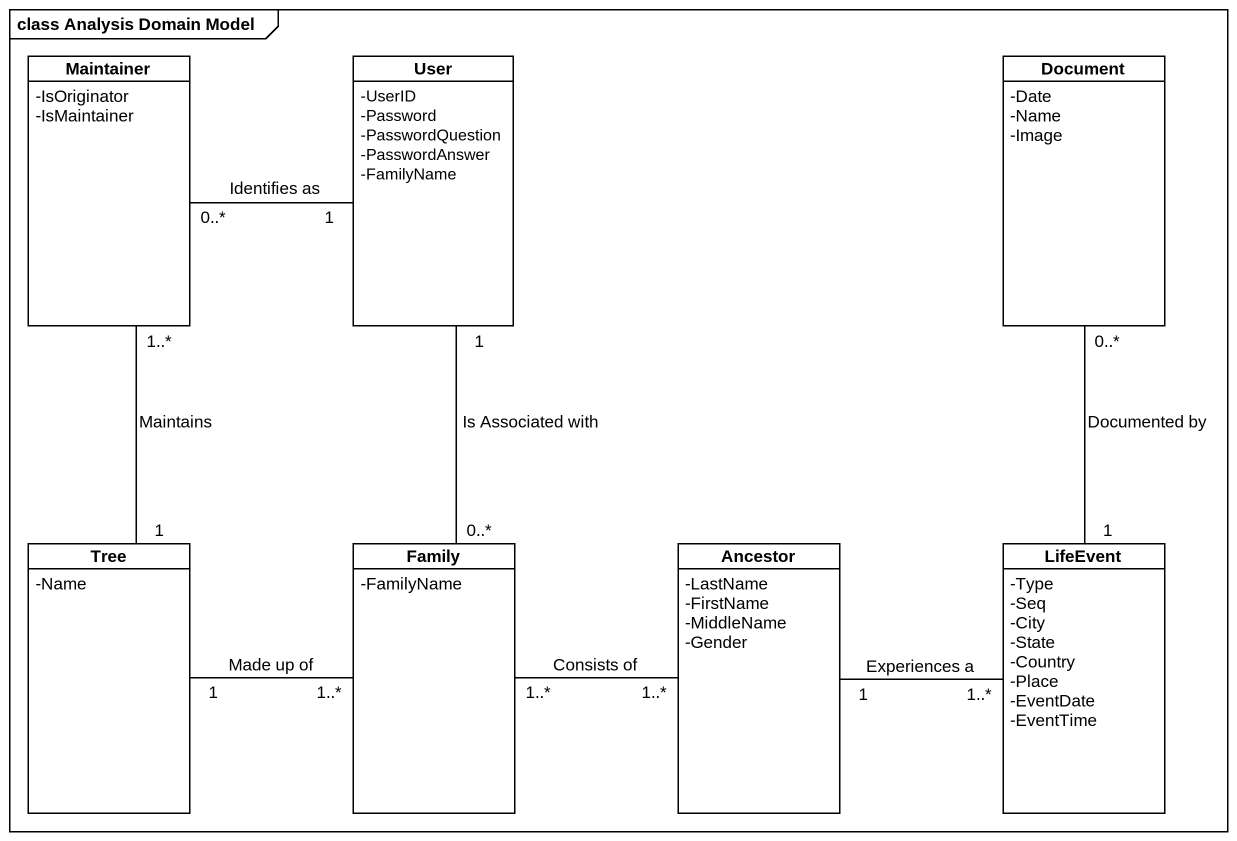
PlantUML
@startuml
mainframe class Analysis Domain Model
hide circle
hide empty members
skinparam classAttributeIconSize 0
class Maintainer {
  -IsOriginator
  -IsMaintainer
}
class User {
  -UserID
  -Password
  -PasswordQuestion
  -PasswordAnswer
  -FamilyName
}
class Document {
  -Date
  -Name
  -Image
}
class Tree {
  -Name
}
class Family {
  -FamilyName
}
class Ancestor {
  -LastName
  -FirstName
  -MiddleName
  -Gender
}
class LifeEvent {
  -Type
  -Seq
  -City
  -State
  -Country
  -Place
  -EventDate
  -EventTime
}
Maintainer "1..*" -- "1" Tree : Maintains
User "1" -left- "0..*" Maintainer : Identifies as
User "1" -- "0..*" Family : Is Associated with
Tree "1" -right- "1..*" Family : Made up of
Family "1..*" -right- "1..*" Ancestor : Consists of
Ancestor "1" -right- "1..*" LifeEvent : Experiences a
LifeEvent "1" -up- "0..*" Document : Documented by
@enduml
